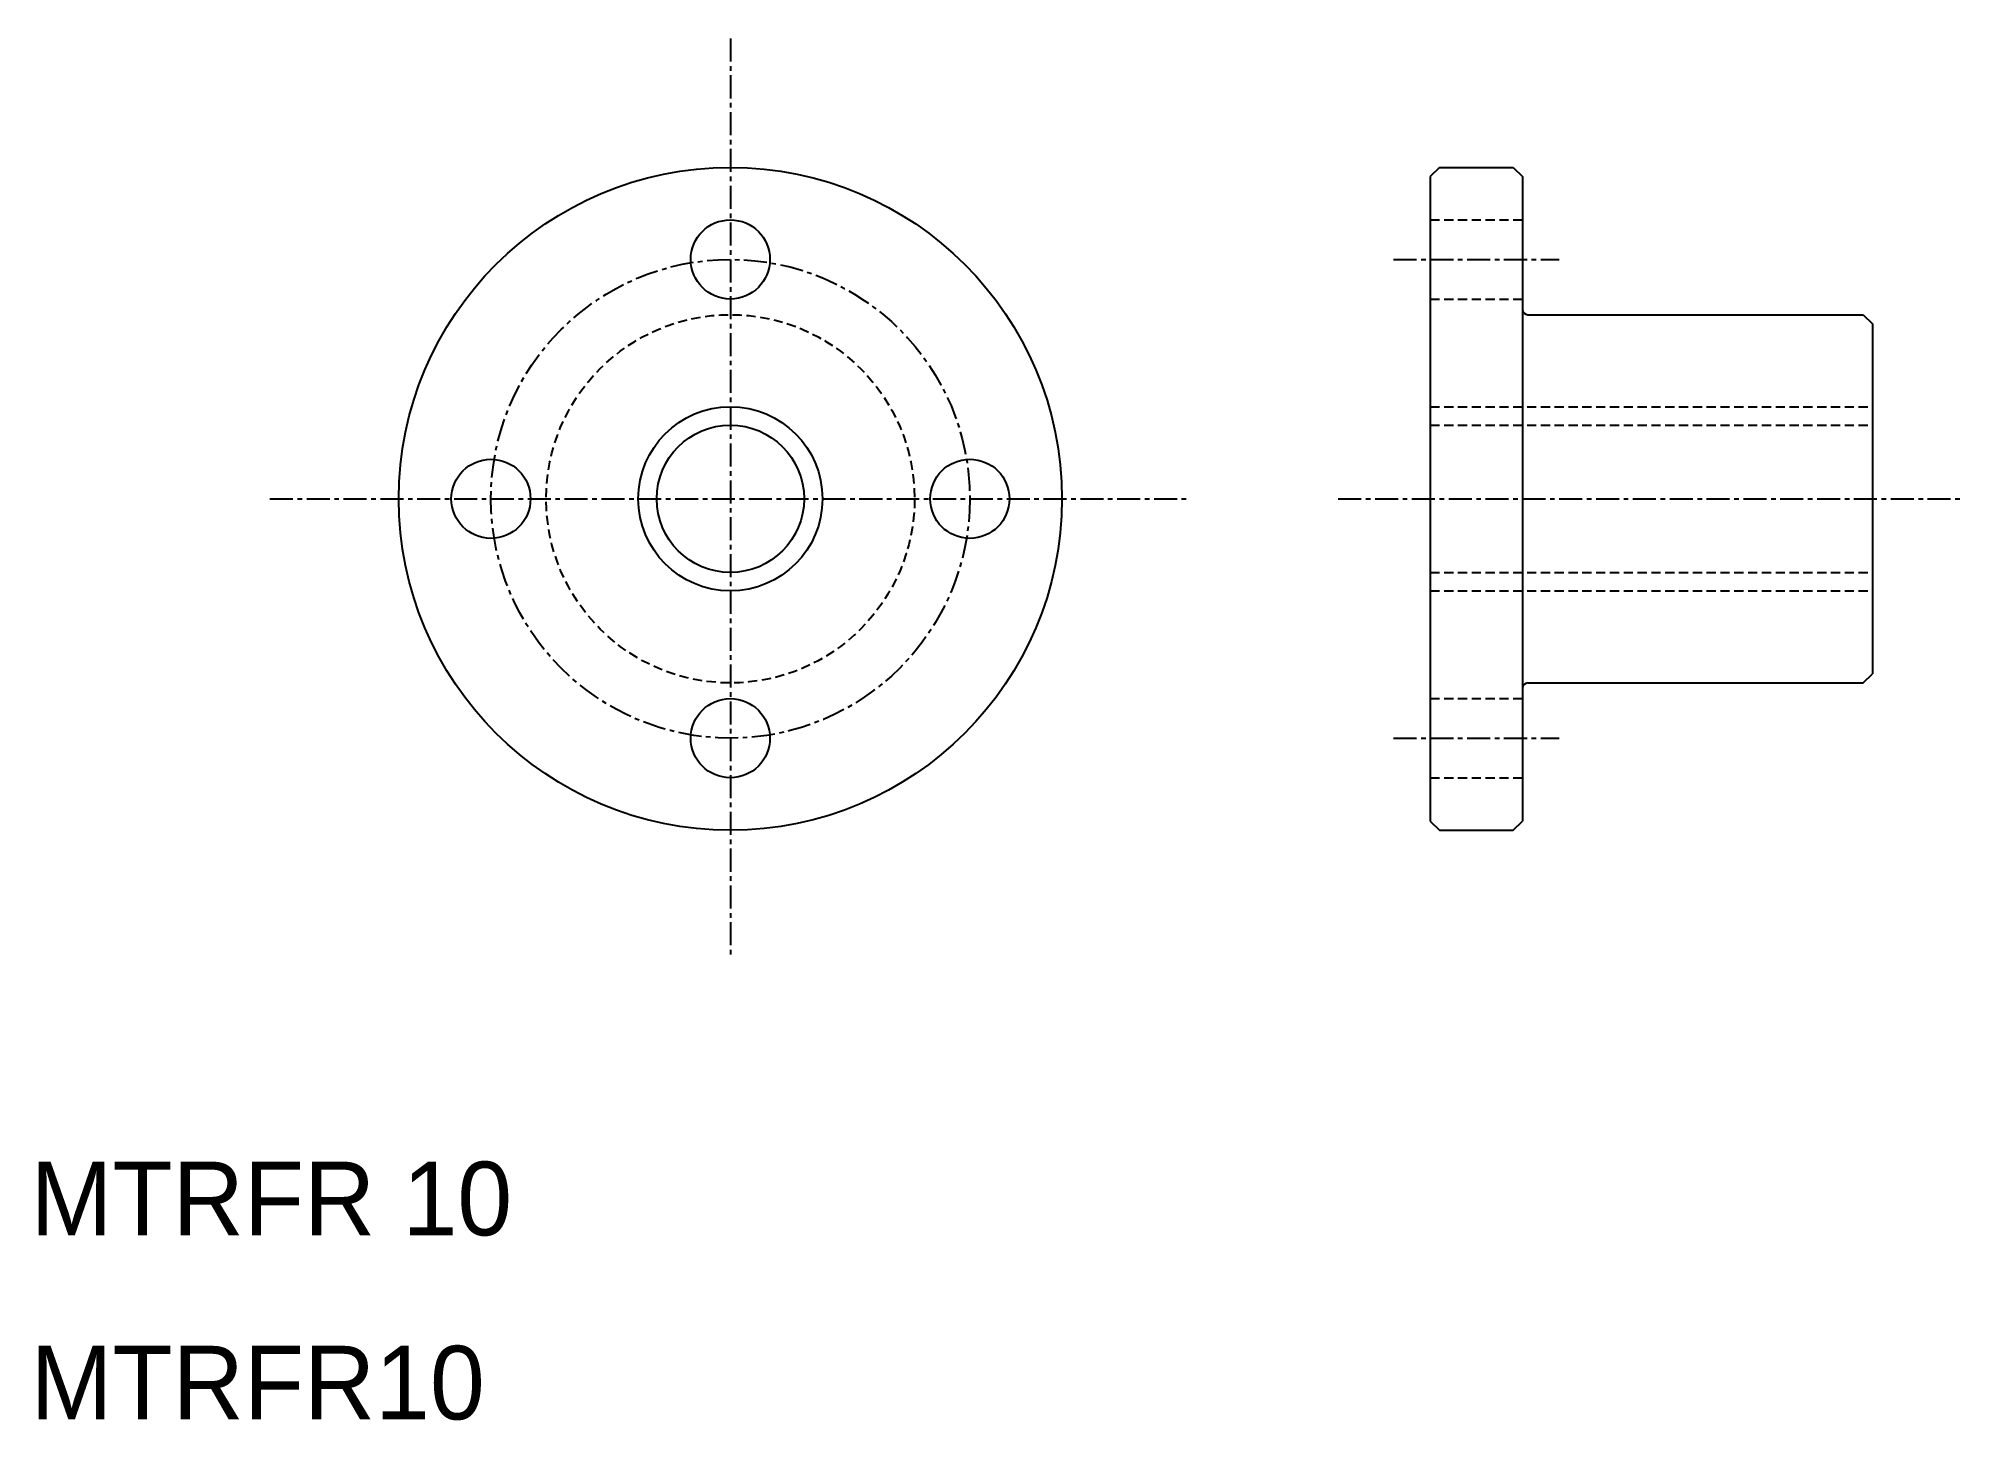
# Model space of a CAD drawing. Extents: x 10 to 115, y 10 to 85.
import ezdxf

# ---------------------------------------------------------------- set-up
doc = ezdxf.new("R2010")
doc.units = 0
doc.linetypes.add('CENTER', pattern=[2, 1.25, -0.25, 0.25, -0.25])
doc.linetypes.add('DASHED', pattern=[0.75, 0.5, -0.25])
doc.layers.get('0').update_dxf_attribs({"linetype": 'CONTINUOUS'})
doc.layers.add('CENTER', color=1, linetype='CENTER')

msp = doc.modelspace()

# ---------------------------------------------------------------- linework, layer by layer
at = {"color": 7, "linetype": 'CONTINUOUS'}
for p, q in [((86.5, 78), (86, 77.5)), ((86, 77.5), (86, 42.5)), ((86.5, 78), (90.5, 78)), ((90.5, 78), (91, 77.5)), ((91, 77.5), (91, 42.5)), ((91.3, 70), (109.5, 70)), ((109.5, 70), (110, 69.5)), ((110, 69.5), (110, 50.5)), ((86, 69), (86, 69)), ((86, 60), (86, 60)), ((109.5, 50), (110, 50.5)), ((91.3, 50), (109.5, 50)), ((86, 42.5), (86.5, 42)), ((86.5, 42), (90.5, 42)), ((90.5, 42), (91, 42.5))]:
    msp.add_line(p, q, dxfattribs=at)
at = {"color": 3, "linetype": 'DASHED'}
for p, q in [((86, 75.15), (91, 75.15)), ((86, 70.85), (91, 70.85)), ((86, 65), (110, 65)), ((86, 64), (110, 64)), ((86, 56), (110, 56)), ((86, 55), (110, 55)), ((86, 49.15), (91, 49.15)), ((86, 44.85), (91, 44.85))]:
    msp.add_line(p, q, dxfattribs=at)
at = {"color": 7, "linetype": 'CONTINUOUS'}
for centre, radius in [((48, 60), 18), ((48, 73), 2.15), ((48, 60), 4), ((35, 60), 2.15), ((61, 60), 2.15), ((48, 47), 2.15)]:
    msp.add_circle(centre, radius, dxfattribs=at)
at = {"color": 3, "linetype": 'DASHED'}
msp.add_circle((48, 60), 10, dxfattribs=at)
at = {"color": 3, "linetype": 'CONTINUOUS'}
msp.add_circle((48, 60), 5, dxfattribs=at)
at = {"color": 7, "linetype": 'CONTINUOUS'}
for centre, start, end in [((91.3, 70.3), 180, 270), ((91.3, 49.7), 90, 180)]:
    msp.add_arc(centre, 0.3, start, end, dxfattribs=at)
at = {"layer": 'CENTER', "color": 1, "linetype": 'CENTER'}
for p, q in [((48, 85), (48, 35)), ((84, 73), (93, 73)), ((23, 60), (73, 60)), ((81, 60), (115, 60)), ((84, 47), (93, 47))]:
    msp.add_line(p, q, dxfattribs=at)
msp.add_circle((48, 60), 13, dxfattribs=at)

# ---------------------------------------------------------------- texts
at = {"color": 7, "linetype": 'CONTINUOUS'}
for s, p in [('MTRFR 10', (10, 20)), ('MTRFR10', (10, 10))]:
    msp.add_text(s, height=4, dxfattribs=at).set_placement(p)

doc.saveas('drawing.dxf')
